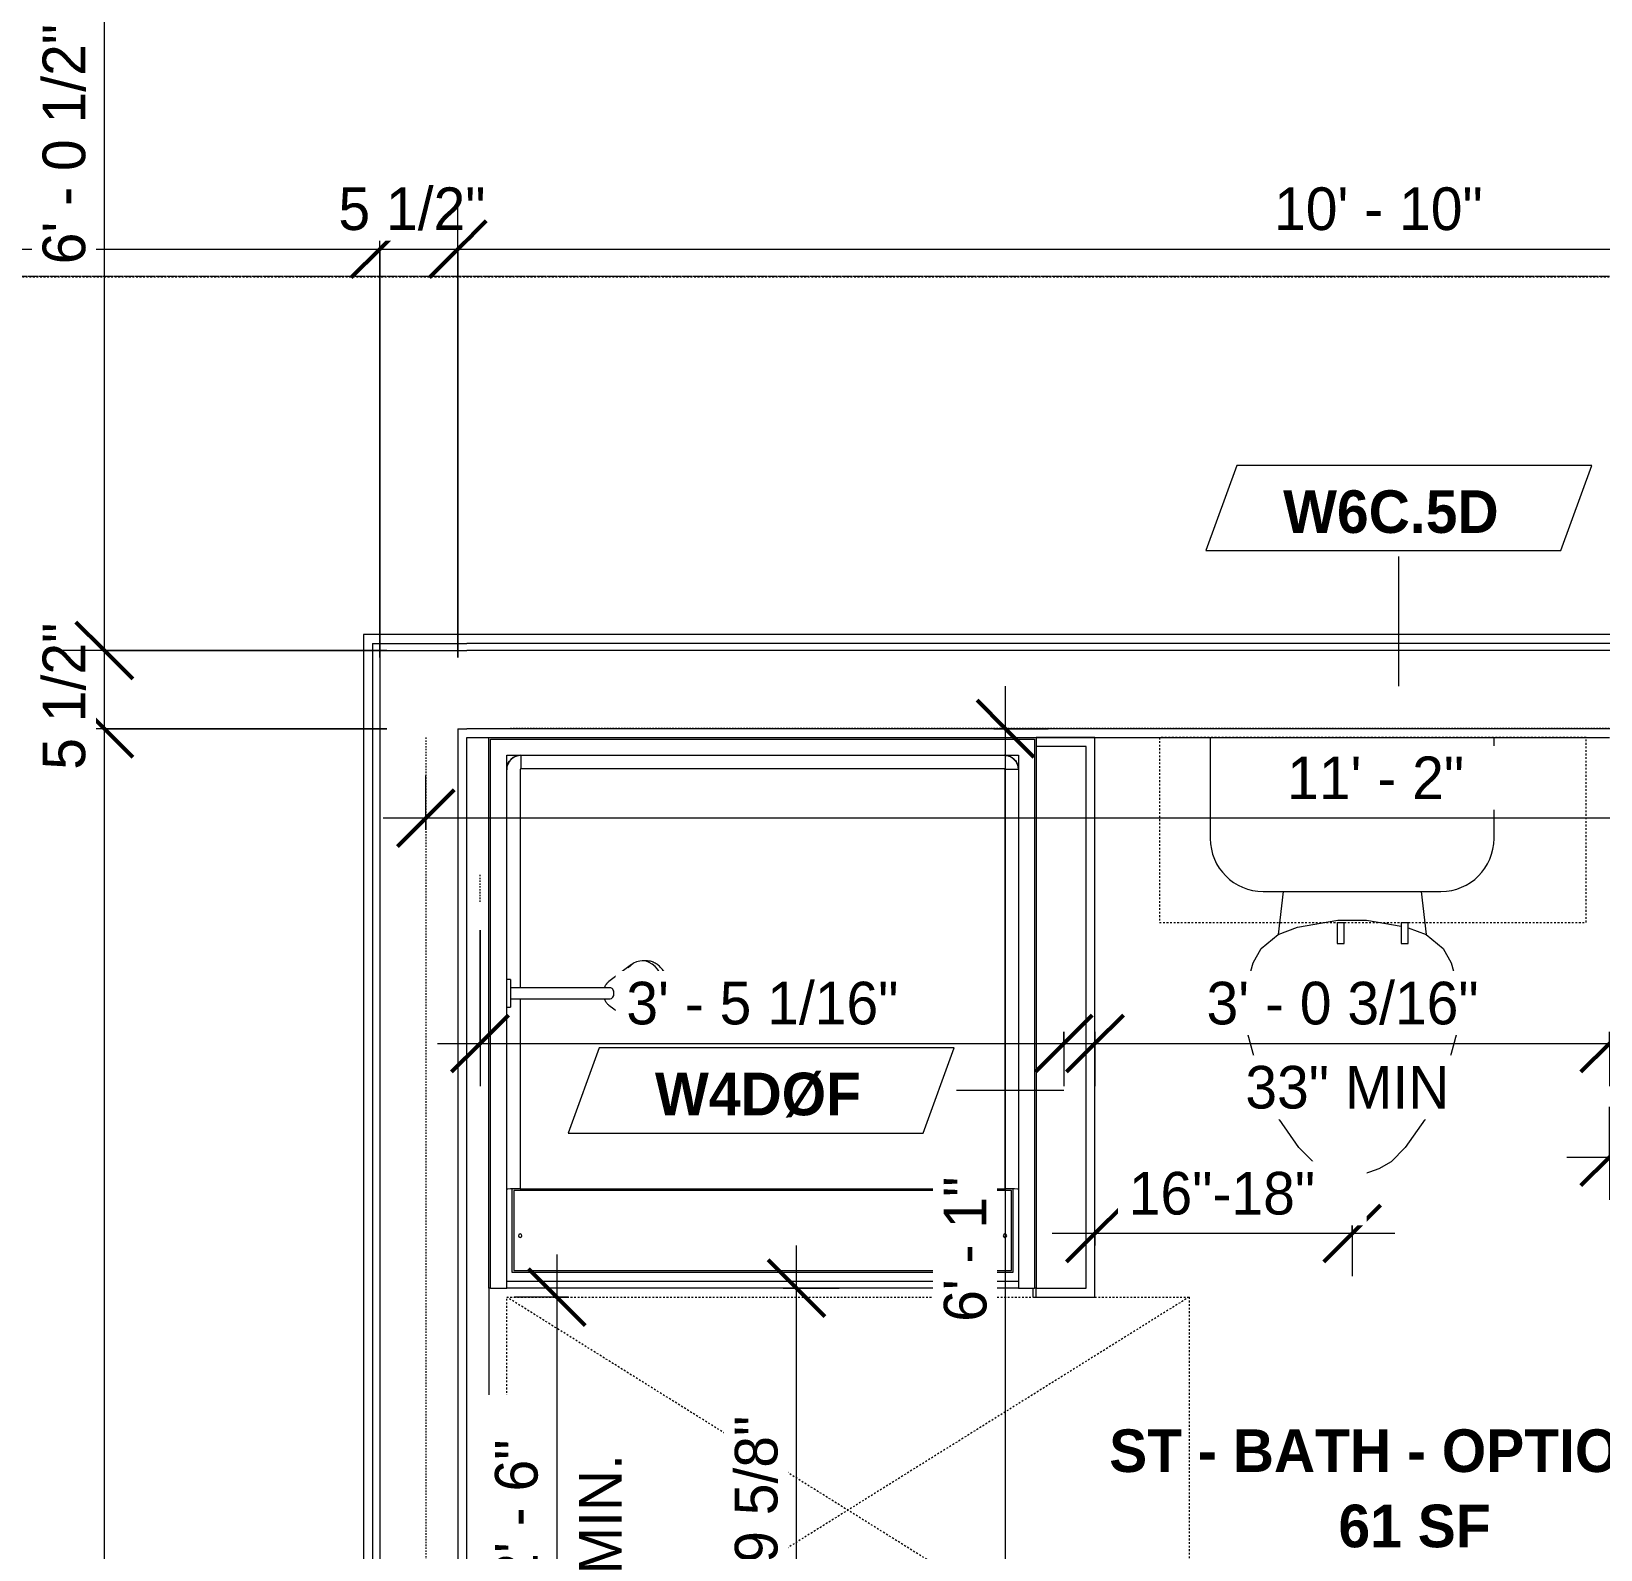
# Model space of a CAD drawing. Header units: inches. Extents: x -4058 to -1781, y 9814 to 12264.
# Drawn here: x -3433.7 to -3323.3, y 11583.5 to 11690.3 of the extents above; entities that cross this region are included whole.
import ezdxf

# ---------------------------------------------------------------- set-up
doc = ezdxf.new("R2010")
doc.units = ezdxf.units.IN
doc.header["$MEASUREMENT"] = 0
for name, pattern in [('Aligning Line 1_8_', [0.25, 0.125, -0.125]), ('Dash', [0.25, 0.125, -0.125]), ('Dash 3_32_', [0.1875, 0.09375, -0.09375]), ('Dash_2_', [0.25, 0.125, -0.125])]:
    doc.linetypes.add(name, pattern=pattern)
for name, color, linetype, lineweight in [('0-1', 7, 'Continuous', 5), ('A-ANNO-DIMS', 211, 'Continuous', 9), ('A-ANNO-DIMS-32', 211, 'Continuous', 9), ('A-AREA-IDEN', 2, 'Continuous', 9), ('A-DETL-1', 90, 'Dash 3_32_', 9), ('A-FLOR-2', 192, 'Continuous', 9), ('A-GENM', 5, 'Continuous', 9), ('A-GENM-2', 147, 'Dash', 9), ('A-WALL-1', 7, 'Continuous', 9), ('A-WALL-2', 113, 'Continuous', 9), ('A-WALL-IDEN', 211, 'Continuous', 9), ('G-ANNO-SYMB', 111, 'Aligning Line 1_8_', 9), ('I-WALL-3', 7, 'Continuous', 9), ('P-SANR-FIXT', 6, 'Continuous', 9), ('Q-CASE', 31, 'Continuous', 9), ('Q-CASE-1', 31, 'Dash', 9)]:
    doc.layers.add(name, color=color, linetype=linetype, lineweight=lineweight)
doc.layers.add('0-4', color=250, linetype='Dash_2_')
doc.styles.add('Century Gothic', font='ufonts.com_century-gothic.ttf', dxfattribs={"height": 3})
doc.styles.add('Century Gothic_B', font='GOTHICB.TTF', dxfattribs={"height": 3})
doc.dimstyles.new('MARKETING_DIMENSION', dxfattribs={"dimscale": 12, "dimtxt": 3.132505, "dimasz": 0.333333, "dimexe": 0.25, "dimexo": 0.166667, "dimgap": 0.041667, "dimtad": 1, "dimdec": 4, "dimrnd": 0.0625, "dimzin": 3, "dimdsep": 46, "dimlunit": 4, "dimtxsty": 'Century Gothic', "dimblk1": 'OBLIQUE', "dimblk2": 'OBLIQUE', "dimsah": 1, "dimcen": 0.09, "dimdle": 0.25, "dimazin": 0, "dimtfac": 1, "dimtdec": 4, "dimtix": 1, "dimtmove": 0, "dimatfit": 3, "dimfxl": 1, "dimtvp": 1, "dimtfill": 1, "dimfrac": 2, "dimtolj": 1, "dimtzin": 0, "dimarcsym": 2})
doc.dimstyles.new('THE_DIMENSION_STRING', dxfattribs={"dimscale": 12, "dimtxt": 3.132505, "dimasz": 0.333333, "dimexe": 0.25, "dimexo": 0.166667, "dimgap": 0.041667, "dimtad": 1, "dimdec": 4, "dimrnd": 0.0625, "dimzin": 3, "dimdsep": 46, "dimlunit": 4, "dimtxsty": 'Century Gothic', "dimblk1": 'OBLIQUE', "dimblk2": 'OBLIQUE', "dimsah": 1, "dimcen": 0.09, "dimdle": 0.25, "dimazin": 0, "dimtfac": 1, "dimtdec": 4, "dimtix": 1, "dimtmove": 0, "dimatfit": 3, "dimfxl": 1, "dimtvp": 1, "dimtfill": 1, "dimfrac": 2, "dimtolj": 1, "dimtzin": 0, "dimarcsym": 2})
doc.dimstyles.new('THE_DIMENSION_STRING_3', dxfattribs={"dimscale": 12, "dimtxt": 3.132505, "dimasz": 0.333333, "dimexe": 0.25, "dimexo": 0.166667, "dimgap": 0.041667, "dimtad": 1, "dimdec": 4, "dimrnd": 0.0625, "dimzin": 3, "dimdsep": 46, "dimlunit": 4, "dimtxsty": 'Century Gothic', "dimblk1": 'OBLIQUE', "dimblk2": 'OBLIQUE', "dimsah": 1, "dimcen": 0.09, "dimdle": 0.25, "dimazin": 0, "dimtfac": 1, "dimtdec": 4, "dimtix": 1, "dimtmove": 0, "dimatfit": 3, "dimfxl": 1, "dimtvp": 1, "dimtfill": 1, "dimfrac": 2, "dimtolj": 1, "dimtzin": 0, "dimarcsym": 2})
doc.dimstyles.new('THE_DIMENSION_STRING_4', dxfattribs={"dimscale": 12, "dimtxt": 3.132505, "dimasz": 0.333333, "dimexe": 0.25, "dimexo": 0.166667, "dimgap": 0.041667, "dimtad": 1, "dimdec": 4, "dimrnd": 0.0625, "dimzin": 3, "dimdsep": 46, "dimlunit": 4, "dimtxsty": 'Century Gothic', "dimblk1": 'OBLIQUE', "dimblk2": 'OBLIQUE', "dimsah": 1, "dimcen": 0.09, "dimdle": 0.25, "dimazin": 0, "dimtfac": 1, "dimtdec": 4, "dimtix": 1, "dimtmove": 0, "dimatfit": 3, "dimfxl": 1, "dimtvp": 1, "dimtfill": 1, "dimfrac": 2, "dimtolj": 1, "dimtzin": 0, "dimarcsym": 2})
doc.dimstyles.new('THE_DIMENSION_STRING_5', dxfattribs={"dimscale": 12, "dimtxt": 3.132505, "dimasz": 0.333333, "dimexe": 0.25, "dimexo": 0.166667, "dimgap": 0.041667, "dimtad": 1, "dimdec": 4, "dimrnd": 0.0625, "dimzin": 3, "dimdsep": 46, "dimlunit": 4, "dimtxsty": 'Century Gothic', "dimblk1": 'OBLIQUE', "dimblk2": 'OBLIQUE', "dimsah": 1, "dimcen": 0.09, "dimdle": 0.25, "dimazin": 0, "dimtfac": 1, "dimtdec": 4, "dimtix": 1, "dimtmove": 0, "dimatfit": 3, "dimfxl": 1, "dimtvp": 1, "dimtfill": 1, "dimfrac": 2, "dimtolj": 1, "dimtzin": 0, "dimarcsym": 2})

# ---------------------------------------------------------------- blocks, each defined once
blk = doc.blocks.new('CTR - 1st Phase - Common Walls_rvt-1-UNIT PLANS - 2ND FLOOR')
at = {"layer": 'A-WALL-1'}
for p, q in [((-3409.67, 11647.24), (-3409.67, 11255.36)), ((-3409.67, 11647.24), (-3409.17, 11647.24)), ((-3409.17, 11647.24), (-3403.05, 11647.24)), ((-3274.3, 11647.24), (-3403.05, 11647.24)), ((-3409.17, 11646.74), (-3409.17, 11255.36)), ((-3409.17, 11646.74), (-3403.67, 11646.74)), ((-3403.67, 11646.74), (-3403.05, 11646.74)), ((-3274.3, 11646.74), (-3403.05, 11646.74)), ((-3403.67, 11641.24), (-3403.67, 11255.36)), ((-3403.67, 11641.24), (-3403.05, 11641.24)), ((-3274.3, 11641.24), (-3403.05, 11641.24))]:
    blk.add_line(p, q, dxfattribs=at)
at = {"layer": 'I-WALL-3'}
for p, q in [((-3409.67, 11647.86), (-3410.3, 11647.86)), ((-3410.3, 11647.86), (-3410.3, 11255.36)), ((-3403.05, 11647.86), (-3409.67, 11647.86)), ((-3274.3, 11647.86), (-3403.05, 11647.86)), ((-3403.05, 11255.36), (-3403.05, 11640.61)), ((-3403.05, 11640.61), (-3401.49, 11640.61)), ((-3362.99, 11640.61), (-3322.67, 11640.61))]:
    blk.add_line(p, q, dxfattribs=at)
blk = doc.blocks.new('Toilet-Domestic-3D - Toilet-Domestic-3D-V84-UNIT PLANS - 2ND FLOOR')
at = {"layer": 'P-SANR-FIXT'}
for p, q in [((-2.74, 11), (-1.87, 11.5)), ((-1.87, 11.5), (-0.5, 12)), ((-0.5, 12), (0.5, 12)), ((0.5, 12), (1.87, 11.5)), ((1.87, 11.5), (2.74, 11)), ((-5.13, 8), (-3.74, 10)), ((-3.74, 10), (-2.74, 11)), ((2.74, 11), (3.74, 10)), ((3.74, 10), (5.13, 8)), ((-6.06, 6), (-5.13, 8)), ((5.13, 8), (6.06, 6)), ((-6.79, 4), (-6.06, 6)), ((6.06, 6), (6.79, 4)), ((-7.33, 1.99), (-6.79, 4)), ((6.79, 4), (7.33, 1.99)), ((-7.5, 0), (-7.33, 1.99)), ((7.33, 1.99), (7.5, 0)), ((-7.41, -1), (-7.5, 0)), ((-7.24, -2), (-7.41, -1)), ((7.41, -1), (7.24, -2)), ((7.5, 0), (7.41, -1)), ((-6.97, -3), (-7.24, -2)), ((7.24, -2), (6.97, -3)), ((-6.4, -4), (-6.97, -3)), ((6.97, -3), (6.4, -4)), ((-5.21, -5), (-6.4, -4)), ((6.4, -4), (5.21, -5)), ((-3.94, -5.46), (-5.21, -5)), ((-4.86, -8.02), (-5.21, -5)), ((3.84, -5.5), (1, -6)), ((5.21, -5), (3.84, -5.5)), ((4.86, -8.02), (5.21, -5)), ((-1, -6), (-3.45, -5.57)), ((1, -6), (-1, -6)), ((6.25, -8.02), (-6.25, -8.02)), ((-9.98, -11.75), (-9.98, -18.85)), ((9.98, -18.85), (9.98, -11.75))]:
    blk.add_line(p, q, dxfattribs=at)
for centre, start, end in [((-6.25, -11.75), 90, 180), ((6.25, -11.75), 0, 90)]:
    blk.add_arc(centre, 3.73, start, end, dxfattribs=at)
blk = doc.blocks.new('ADA Clearances - 30_x48_-V39-UNIT PLANS - 2ND FLOOR')
at = {"layer": 'A-GENM-2'}
for p, q in [((15, 24), (-15, -24)), ((-15, 24), (15, -24)), ((-15, 17.37), (-15, 24)), ((-15, 24), (15, 24)), ((15, 24), (15, -24)), ((-15, -24), (-15, 13)), ((15, -24), (-15, -24))]:
    blk.add_line(p, q, dxfattribs=at)
blk = doc.blocks.new('300 Series Wall Hung Cabinet_326 - 30_-2909952-UNIT PLANS - 2ND FLOOR')
at = {"layer": 'Q-CASE'}
for p, q in [((-2.5, -13.19), (-2.01, -13.19)), ((-2.5, -13.19), (-2.5, -14.69)), ((-2.01, -14.69), (-2.01, -13.19)), ((2, -13.19), (2.49, -13.19)), ((2, -13.19), (2, -14.69)), ((2.49, -14.69), (2.49, -13.19)), ((-2.5, -14.69), (-2.01, -14.69)), ((2, -14.69), (2.49, -14.69))]:
    blk.add_line(p, q, dxfattribs=at)
at = {"layer": 'Q-CASE-1'}
for p, q in [((15, -0.19), (-15, -0.19)), ((-15, -0.19), (-15, -13.19)), ((15, -13.19), (15, -0.19)), ((-15, -13.19), (15, -13.19))]:
    blk.add_line(p, q, dxfattribs=at)
blk = doc.blocks.new('The Shower - The Shower-V119-UNIT PLANS - 2ND FLOOR')
at = {"layer": 'P-SANR-FIXT'}
for p, q in [((0, 39.25), (0.12, 39.25)), ((0, 0.5), (0, 39.25)), ((1.25, 39.25), (0.12, 39.25)), ((0.12, 0.62), (0.12, 39.25)), ((1.25, 39.25), (37.25, 39.25)), ((1.25, 38.75), (1.25, 39.25)), ((1.25, 1.75), (1.25, 39.25)), ((37.25, 38.75), (1.25, 38.75)), ((37.25, 39.25), (37.25, 38.75)), ((38.38, 39.25), (37.25, 39.25)), ((37.25, 39.25), (37.25, 19.48)), ((38.38, 39.25), (38.5, 39.25)), ((38.38, 39.25), (38.38, 0.62)), ((38.5, 39.25), (38.5, 0.5)), ((1.62, 38.13), (1.62, 32.27)), ((36.88, 38.13), (1.62, 38.13)), ((36.75, 38), (1.75, 38)), ((1.75, 38), (1.75, 32.38)), ((36.75, 32.38), (36.75, 38)), ((36.88, 32.27), (36.88, 38.13)), ((1.75, 32.38), (36.75, 32.38)), ((2.2, 2.75), (2.2, 32.27)), ((36.3, 32.27), (2.2, 32.27)), ((36.3, 18.89), (36.3, 32.27)), ((36.3, 2.75), (36.3, 18.11)), ((37.25, 17.52), (37.25, 1.75)), ((1.28, 2.51), (1.3, 2.43)), ((1.4, 2.23), (1.42, 2.2)), ((2.25, 2.7), (36.25, 2.7)), ((37.08, 2.2), (37.1, 2.23)), ((37.2, 2.43), (37.22, 2.51)), ((37.25, 1.75), (1.25, 1.75)), ((1.51, 2.08), (1.58, 2.01)), ((1.7, 1.92), (1.73, 1.9)), ((1.93, 1.8), (2.01, 1.78)), ((2.25, 1.77), (36.25, 1.77)), ((36.25, 1.75), (36.25, 1.77)), ((36.49, 1.78), (36.57, 1.8)), ((36.77, 1.9), (36.8, 1.92)), ((36.92, 2.01), (36.99, 2.08)), ((38.5, 0.5), (0, 0.5)), ((38.38, 0.62), (0.12, 0.62))]:
    blk.add_line(p, q, dxfattribs=at)
for centre, radius, start, end in [((2.2, 35.56), 0.125, 0, 180), ((2.2, 35.56), 0.125, 180, 0), ((36.3, 35.56), 0.125, 0, 180), ((36.3, 35.56), 0.125, 180, 0), ((2.25, 2.75), 1, 180, 270), ((36.25, 2.75), 1, 270, 0)]:
    blk.add_arc(centre, radius, start, end, dxfattribs=at)
for centre, major_axis, start_param, end_param in [((2.2, 32.28), (-0.95, 0), 0, 1.570796), ((36.3, 32.28), (0.95, 0), 4.712389, 6.283185)]:
    blk.add_ellipse(centre, major_axis=major_axis, ratio=0.019505, start_param=start_param, end_param=end_param, dxfattribs=at)
for points, knots in [([(1.25, 2.77), (1.25, 2.77), (1.27, 2.76), (1.4, 2.76), (1.64, 2.75), (1.95, 2.75), (2.12, 2.75), (2.2, 2.75)], [-1, -1, -1, -1, -0.833333, -0.666667, -0.333333, -0.166667, 0, 0, 0, 0]), ([(1.25, 2.77), (1.25, 2.7), (1.26, 2.57), (1.34, 2.32), (1.53, 2.04), (1.8, 1.86), (2.06, 1.78), (2.19, 1.77), (2.25, 1.77)], [-1, -1, -1, -1, -0.874768, -0.749536, -0.499072, -0.248608, -0.123376, 0.001856, 0.001856, 0.001856, 0.001856]), ([(1.59, 2), (1.55, 2.04), (1.47, 2.12), (1.41, 2.21), (1.38, 2.25)], [0.4597287, 0.4597287, 0.4597287, 0.4597287, 0.5714286, 0.666048, 0.666048, 0.666048, 0.666048]), ([(2.2, 2.75), (2.2, 2.74), (2.2, 2.74), (2.2, 2.73), (2.21, 2.72), (2.21, 2.72), (2.22, 2.71), (2.23, 2.71), (2.24, 2.7), (2.24, 2.7), (2.25, 2.7), (2.25, 2.7)], [-1, -1, -1, -1, -0.833333, -0.75, -0.666667, -0.583333, -0.416667, -0.291667, -0.208333, -0.083333, 0, 0, 0, 0]), ([(36.25, 1.77), (36.32, 1.77), (36.45, 1.78), (36.7, 1.86), (36.98, 2.04), (37.16, 2.32), (37.24, 2.57), (37.25, 2.7), (37.25, 2.77)], [-1, -1, -1, -1, -0.874768, -0.749536, -0.499072, -0.248608, -0.123376, 0.001856, 0.001856, 0.001856, 0.001856]), ([(36.25, 2.7), (36.26, 2.7), (36.26, 2.7), (36.27, 2.7), (36.28, 2.71), (36.28, 2.71), (36.29, 2.72), (36.29, 2.73), (36.3, 2.74), (36.3, 2.74), (36.3, 2.75), (36.3, 2.75)], [-1, -1, -1, -1, -0.833333, -0.75, -0.666667, -0.583333, -0.416667, -0.291667, -0.208333, -0.083333, 0, 0, 0, 0]), ([(36.25, 1.8), (36.25, 1.82), (36.25, 1.91), (36.25, 2.14), (36.25, 2.45), (36.25, 2.62), (36.25, 2.7)], [-0.8333333, -0.8333333, -0.8333333, -0.8333333, -0.6666667, -0.3333333, -0.1666667, 0, 0, 0, 0]), ([(37.19, 2.42), (37.18, 2.38), (37.16, 2.33), (37.13, 2.27), (37.12, 2.25)], [0.2167295, 0.2167295, 0.2167295, 0.2167295, 0.2857143, 0.332096, 0.332096, 0.332096, 0.332096]), ([(2.25, 1.75), (2.17, 1.75), (2.03, 1.77), (1.86, 1.82), (1.77, 1.87), (1.75, 1.88)], [0, 0, 0, 0, 0.1428571, 0.2857143, 0.332096, 0.332096, 0.332096, 0.332096]), ([(36.75, 1.88), (36.7, 1.85), (36.59, 1.8), (36.42, 1.76), (36.31, 1.75), (36.25, 1.75)], [0.6665409, 0.6665409, 0.6665409, 0.6665409, 0.7857143, 0.8928571, 1, 1, 1, 1]), ([(37.01, 2.11), (36.97, 2.05), (36.89, 1.97), (36.79, 1.91), (36.75, 1.88)], [0.4462442, 0.4462442, 0.4462442, 0.4462442, 0.5714286, 0.666048, 0.666048, 0.666048, 0.666048])]:
    blk.add_open_spline(points, degree=3, knots=knots, dxfattribs=at)
for points in [[(1.25, 2.71), (1.25, 2.72), (1.25, 2.74), (1.25, 2.75)], [(1.38, 2.25), (1.37, 2.27), (1.36, 2.3), (1.35, 2.32)], [(37.12, 2.25), (37.09, 2.21), (37.07, 2.18), (37.05, 2.15)], [(37.25, 2.75), (37.25, 2.72), (37.25, 2.7), (37.25, 2.67)], [(1.75, 1.88), (1.71, 1.91), (1.67, 1.94), (1.63, 1.97)]]:
    blk.add_open_spline(points, degree=3, dxfattribs=at)
blk = doc.blocks.new('Shower Head - Shower Head-3265626-UNIT PLANS - 2ND FLOOR')
at = {"layer": 'P-SANR-FIXT'}
for p, q in [((-0.98, 0), (-0.98, -0.26)), ((-0.98, 0), (0.98, 0)), ((0.98, -0.26), (-0.98, -0.26)), ((-0.39, -0.26), (-0.39, -1)), ((0.39, -1), (0.39, -0.26)), ((0.98, -0.26), (0.98, 0)), ((-0.39, -6.01), (-0.39, -7.27)), ((0.39, -7.27), (0.39, -6.01)), ((-0.84, -7.19), (-2.02, -8.78)), ((2.02, -8.78), (0.84, -7.19)), ((-2.28, -9.54), (-2.28, -9.81)), ((2.28, -9.81), (2.28, -9.54))]:
    blk.add_line(p, q, dxfattribs=at)
at = {"layer": 'P-SANR-FIXT', "flags": 128}
for points in [[(-0.39, -1), (-0.39, -1.29), (-0.39, -1.57), (-0.39, -1.85), (-0.39, -2.13), (-0.39, -2.41), (-0.39, -2.69), (-0.39, -2.96), (-0.39, -3.23), (-0.39, -3.5), (-0.39, -3.76), (-0.39, -4.02), (-0.39, -4.27), (-0.39, -4.52), (-0.39, -4.77), (-0.39, -5), (-0.39, -5.23), (-0.39, -5.46), (-0.39, -5.67), (-0.39, -5.88), (-0.39, -6.01)], [(0.39, -6.01), (0.39, -5.81), (0.39, -5.6), (0.39, -5.38), (0.39, -5.15), (0.39, -4.92), (0.39, -4.68), (0.39, -4.43), (0.39, -4.18), (0.39, -3.93), (0.39, -3.67), (0.39, -3.4), (0.39, -3.13), (0.39, -2.86), (0.39, -2.59), (0.39, -2.31), (0.39, -2.03), (0.39, -1.75), (0.39, -1.46), (0.39, -1.18), (0.39, -1)], [(-0.39, -6.87), (-0.43, -6.88), (-0.46, -6.9), (-0.49, -6.91), (-0.52, -6.93), (-0.55, -6.94), (-0.58, -6.96), (-0.61, -6.98), (-0.64, -7), (-0.67, -7.03), (-0.7, -7.05), (-0.73, -7.07), (-0.76, -7.1), (-0.78, -7.13), (-0.81, -7.16), (-0.83, -7.19), (-0.84, -7.19)], [(0.84, -7.19), (0.81, -7.16), (0.79, -7.13), (0.76, -7.1), (0.73, -7.08), (0.7, -7.05), (0.68, -7.03), (0.65, -7.01), (0.62, -6.98), (0.59, -6.97), (0.56, -6.95), (0.53, -6.93), (0.49, -6.91), (0.46, -6.9), (0.43, -6.89), (0.4, -6.87)], [(-2.28, -9.81), (-2.28, -9.88), (-2.28, -9.95), (-2.27, -10.02), (-2.25, -10.09), (-2.24, -10.16), (-2.21, -10.23), (-2.19, -10.3), (-2.16, -10.36), (-2.13, -10.43), (-2.09, -10.49), (-2.05, -10.55), (-2.01, -10.61), (-1.97, -10.67), (-1.92, -10.73), (-1.86, -10.79), (-1.81, -10.84), (-1.75, -10.89), (-1.69, -10.94), (-1.63, -10.99), (-1.57, -11.04), (-1.5, -11.08), (-1.43, -11.12), (-1.36, -11.16), (-1.28, -11.2), (-1.21, -11.24), (-1.13, -11.27), (-1.05, -11.3), (-0.97, -11.33), (-0.89, -11.36), (-0.81, -11.38), (-0.72, -11.4), (-0.64, -11.42), (-0.55, -11.44), (-0.47, -11.45), (-0.38, -11.46), (-0.29, -11.47), (-0.2, -11.48), (-0.11, -11.49), (-0.02, -11.49), (0, -11.49)], [(0, -11.49), (0.09, -11.49), (0.18, -11.48), (0.27, -11.48), (0.35, -11.47), (0.44, -11.46), (0.53, -11.44), (0.62, -11.43), (0.7, -11.41), (0.79, -11.39), (0.87, -11.36), (0.95, -11.34), (1.03, -11.31), (1.11, -11.28), (1.19, -11.25), (1.26, -11.21), (1.34, -11.17), (1.41, -11.13), (1.48, -11.09), (1.55, -11.05), (1.61, -11), (1.68, -10.95), (1.74, -10.9), (1.8, -10.85), (1.85, -10.8), (1.9, -10.74), (1.95, -10.69), (2, -10.63), (2.04, -10.57), (2.08, -10.51), (2.12, -10.44), (2.15, -10.38), (2.18, -10.31), (2.21, -10.25), (2.23, -10.18), (2.25, -10.11), (2.26, -10.04), (2.27, -9.97), (2.28, -9.9), (2.28, -9.83), (2.28, -9.81)]]:
    blk.add_lwpolyline(points, dxfattribs=at)
at = {"layer": 'P-SANR-FIXT'}
for centre, major_axis, start_param, end_param in [((0, -7.27), (0.394, 0), 3.141593, 4.712389), ((0, -7.27), (-0.394, 0), 1.570796, 3.141593), ((0, -9.54), (2.28, 0), 2.468394, 4.712389), ((0, -9.54), (-2.28, 0), 1.570796, 3.814791)]:
    blk.add_ellipse(centre, major_axis=major_axis, ratio=0.707107, start_param=start_param, end_param=end_param, dxfattribs=at)
blk = doc.blocks.new('DIMBLOCK153-UNIT PLANS - 2ND FLOOR')
at = {"layer": 'A-ANNO-DIMS-32'}
for p, q in [((-3322.67, 11614.62), (-3322.67, 11608.09)), ((-3322.67, 11611.09), (-3322.67, 11614.62)), ((-3274.67, 11614.62), (-3274.67, 11608.09)), ((-3274.67, 11611.09), (-3274.67, 11614.62)), ((-3325.67, 11611.09), (-3271.67, 11611.09))]:
    blk.add_line(p, q, dxfattribs=at)
at = {"layer": 'A-ANNO-DIMS-32', "lineweight": 50}
for p, q in [((-3322.67, 11611.09), (-3320.67, 11613.09)), ((-3274.67, 11611.09), (-3272.67, 11613.09)), ((-3322.67, 11611.09), (-3324.67, 11609.09)), ((-3274.67, 11611.09), (-3276.67, 11609.09))]:
    blk.add_line(p, q, dxfattribs=at)
at = {"layer": 'A-ANNO-DIMS-32', "color": 0, "insert": (-3303.92, 11615.43), "char_height": 3, "width": 12.5897, "attachment_point": 1, "line_spacing_factor": 0.984502, "style": 'Century Gothic', "bg_fill": 3, "box_fill_scale": 1.25, "bg_fill_color": 256, "bg_fill_true_color": 13158600, "bg_fill_transparency": 0}
blk.add_mtext('4\' - 0"', dxfattribs=at)
blk = doc.blocks.new('_Oblique')
at = {"color": 0, "linetype": 'ByBlock', "lineweight": -2}
blk.add_line((-0.5, -0.5), (0.5, 0.5), dxfattribs=at)
blk = doc.blocks.new('DIMBLOCK256-UNIT PLANS - 2ND FLOOR')
at = {"layer": 'A-ANNO-DIMS-32', "lineweight": 50}
for p, q in [((-3358.86, 11619.09), (-3356.86, 11621.09)), ((-3322.67, 11619.09), (-3320.67, 11621.09)), ((-3358.86, 11619.09), (-3360.86, 11617.09)), ((-3322.67, 11619.09), (-3324.67, 11617.09))]:
    blk.add_line(p, q, dxfattribs=at)
at = {"layer": 'A-ANNO-DIMS-32'}
for p, q in [((-3358.86, 11619.91), (-3358.86, 11616.09)), ((-3358.86, 11619.09), (-3358.86, 11619.91)), ((-3322.67, 11619.91), (-3322.67, 11616.09)), ((-3322.67, 11619.09), (-3322.67, 11619.91)), ((-3361.86, 11619.09), (-3319.67, 11619.09))]:
    blk.add_line(p, q, dxfattribs=at)
at = {"layer": 'A-ANNO-DIMS-32', "color": 0, "char_height": 3, "attachment_point": 1, "line_spacing_factor": 0.984502, "style": 'Century Gothic', "bg_fill": 3, "box_fill_scale": 1.25, "bg_fill_color": 256, "bg_fill_true_color": 13158600, "bg_fill_transparency": 0}
for s, insert, width in [('3\' - 0 3/16"', (-3351.01, 11623.43), 24.5827), ('33" MIN', (-3348.28, 11617.51), 18.0194)]:
    blk.add_mtext(s, dxfattribs=dict(at, insert=insert, width=width))
blk = doc.blocks.new('Wall Tag - Arch Wall-3956453-UNIT PLANS - 2ND FLOOR')
at = {"layer": 'A-WALL-IDEN'}
for p, q in [((-0.3561, 0.0937), (-0.4244, -0.0937)), ((0.4244, 0.0937), (-0.3561, 0.0937)), ((0.3561, -0.0937), (0.4244, 0.0937)), ((-0.4244, -0.0937), (0.3561, -0.0937))]:
    blk.add_line(p, q, dxfattribs=at)
blk = doc.blocks.new('DIMBLOCK666-UNIT PLANS - 2ND FLOOR')
at = {"layer": 'A-ANNO-DIMS-32'}
for p, q in [((-3379.85, 11565.24), (-3379.85, 11604.87)), ((-3380.8, 11601.87), (-3376.85, 11601.87)), ((-3379.85, 11601.87), (-3380.8, 11601.87)), ((-3380.68, 11568.24), (-3376.85, 11568.24)), ((-3379.85, 11568.24), (-3380.68, 11568.24))]:
    blk.add_line(p, q, dxfattribs=at)
at = {"layer": 'A-ANNO-DIMS-32', "lineweight": 50}
for p, q in [((-3379.85, 11601.87), (-3381.85, 11603.87)), ((-3379.85, 11601.87), (-3377.85, 11599.87)), ((-3379.85, 11568.24), (-3381.85, 11570.24)), ((-3379.85, 11568.24), (-3377.85, 11566.24))]:
    blk.add_line(p, q, dxfattribs=at)
at = {"layer": 'A-ANNO-DIMS-32', "color": 0, "insert": (-3384.19, 11575.98), "char_height": 3, "width": 21.7784, "attachment_point": 1, "rotation": 90, "line_spacing_factor": 0.984502, "style": 'Century Gothic', "bg_fill": 3, "box_fill_scale": 1.25, "bg_fill_color": 256, "bg_fill_true_color": 13158600, "bg_fill_transparency": 0}
blk.add_mtext('2\' - 9 5/8"', dxfattribs=at)
blk = doc.blocks.new('DIMBLOCK844-UNIT PLANS - 2ND FLOOR')
at = {"layer": 'A-ANNO-DIMS-32'}
for p, q in [((-3409.17, 11646.24), (-3409.17, 11677.98)), ((-3481.17, 11675.81), (-3481.17, 11671.98)), ((-3481.17, 11674.98), (-3481.17, 11675.81)), ((-3481.17, 11674.98), (-3409.17, 11674.98)), ((-3409.17, 11674.98), (-3409.17, 11646.24))]:
    blk.add_line(p, q, dxfattribs=at)
at = {"layer": 'A-ANNO-DIMS-32', "lineweight": 50}
for p, q in [((-3481.17, 11674.98), (-3479.17, 11676.98)), ((-3409.17, 11674.98), (-3407.17, 11676.98)), ((-3481.17, 11674.98), (-3483.17, 11672.98)), ((-3409.17, 11674.98), (-3411.17, 11672.98))]:
    blk.add_line(p, q, dxfattribs=at)
at = {"layer": 'A-ANNO-DIMS-32', "color": 0, "insert": (-3450.42, 11679.33), "char_height": 3, "width": 12.5897, "attachment_point": 1, "line_spacing_factor": 0.984502, "style": 'Century Gothic', "bg_fill": 3, "box_fill_scale": 1.25, "bg_fill_color": 256, "bg_fill_true_color": 13158600, "bg_fill_transparency": 0}
blk.add_mtext('6\' - 0"', dxfattribs=at)
blk = doc.blocks.new('DIMBLOCK845-UNIT PLANS - 2ND FLOOR')
at = {"layer": 'A-ANNO-DIMS-32'}
for p, q in [((-3409.17, 11646.24), (-3409.17, 11677.98)), ((-3403.67, 11646.24), (-3403.67, 11677.98)), ((-3409.17, 11674.98), (-3403.67, 11674.98)), ((-3409.17, 11674.98), (-3409.17, 11646.24)), ((-3403.67, 11674.98), (-3403.67, 11646.24))]:
    blk.add_line(p, q, dxfattribs=at)
at = {"layer": 'A-ANNO-DIMS-32', "lineweight": 50}
for p, q in [((-3409.17, 11674.98), (-3407.17, 11676.98)), ((-3403.67, 11674.98), (-3401.67, 11676.98)), ((-3409.17, 11674.98), (-3411.17, 11672.98)), ((-3403.67, 11674.98), (-3405.67, 11672.98))]:
    blk.add_line(p, q, dxfattribs=at)
at = {"layer": 'A-ANNO-DIMS-32', "color": 0, "insert": (-3412.07, 11679.33), "char_height": 3, "width": 13.5444, "attachment_point": 1, "line_spacing_factor": 0.984502, "style": 'Century Gothic', "bg_fill": 3, "box_fill_scale": 1.25, "bg_fill_color": 256, "bg_fill_true_color": 13158600, "bg_fill_transparency": 0}
blk.add_mtext('5 1/2"', dxfattribs=at)
blk = doc.blocks.new('DIMBLOCK846-UNIT PLANS - 2ND FLOOR')
at = {"layer": 'A-ANNO-DIMS-32'}
for p, q in [((-3403.67, 11646.24), (-3403.67, 11677.98)), ((-3273.67, 11646.24), (-3273.67, 11677.98)), ((-3403.67, 11674.98), (-3273.67, 11674.98)), ((-3403.67, 11674.98), (-3403.67, 11646.24)), ((-3273.67, 11674.98), (-3273.67, 11646.24))]:
    blk.add_line(p, q, dxfattribs=at)
at = {"layer": 'A-ANNO-DIMS-32', "lineweight": 50}
for p, q in [((-3403.67, 11674.98), (-3401.67, 11676.98)), ((-3273.67, 11674.98), (-3271.67, 11676.98)), ((-3403.67, 11674.98), (-3405.67, 11672.98)), ((-3273.67, 11674.98), (-3275.67, 11672.98))]:
    blk.add_line(p, q, dxfattribs=at)
at = {"layer": 'A-ANNO-DIMS-32', "color": 0, "insert": (-3346.26, 11679.33), "char_height": 3, "width": 18.1984, "attachment_point": 1, "line_spacing_factor": 0.984502, "style": 'Century Gothic', "bg_fill": 3, "box_fill_scale": 1.25, "bg_fill_color": 256, "bg_fill_true_color": 13158600, "bg_fill_transparency": 0}
blk.add_mtext('10\' - 10"', dxfattribs=at)
blk = doc.blocks.new('DIMBLOCK958-UNIT PLANS - 2ND FLOOR')
at = {"layer": 'A-ANNO-DIMS-32', "lineweight": 50}
for p, q in [((-3428.53, 11641.24), (-3430.53, 11643.24)), ((-3428.53, 11641.24), (-3426.53, 11639.24)), ((-3428.53, 11255.64), (-3430.53, 11257.64)), ((-3428.53, 11255.64), (-3426.53, 11253.64))]:
    blk.add_line(p, q, dxfattribs=at)
at = {"layer": 'A-ANNO-DIMS-32'}
for p, q in [((-3408.67, 11641.24), (-3431.53, 11641.24)), ((-3428.53, 11255.64), (-3428.53, 11641.24)), ((-3428.53, 11641.24), (-3408.67, 11641.24)), ((-3408.99, 11255.64), (-3431.53, 11255.64)), ((-3428.53, 11255.64), (-3408.99, 11255.64))]:
    blk.add_line(p, q, dxfattribs=at)
at = {"layer": 'A-ANNO-DIMS-32', "color": 0, "insert": (-3432.88, 11438.2), "char_height": 3, "width": 24.5827, "attachment_point": 1, "rotation": 90, "line_spacing_factor": 0.984502, "style": 'Century Gothic', "bg_fill": 3, "box_fill_scale": 1.25, "bg_fill_color": 256, "bg_fill_true_color": 13158600, "bg_fill_transparency": 0}
blk.add_mtext('32\' - 1 5/8"', dxfattribs=at)
blk = doc.blocks.new('DIMBLOCK959-UNIT PLANS - 2ND FLOOR')
at = {"layer": 'A-ANNO-DIMS-32', "lineweight": 50}
for p, q in [((-3428.53, 11646.74), (-3430.53, 11648.74)), ((-3428.53, 11646.74), (-3426.53, 11644.74)), ((-3428.53, 11641.24), (-3430.53, 11643.24)), ((-3428.53, 11641.24), (-3426.53, 11639.24))]:
    blk.add_line(p, q, dxfattribs=at)
at = {"layer": 'A-ANNO-DIMS-32'}
for p, q in [((-3408.67, 11646.74), (-3431.53, 11646.74)), ((-3428.53, 11641.24), (-3428.53, 11646.74)), ((-3428.53, 11646.74), (-3408.67, 11646.74)), ((-3408.67, 11641.24), (-3431.53, 11641.24)), ((-3428.53, 11641.24), (-3408.67, 11641.24))]:
    blk.add_line(p, q, dxfattribs=at)
at = {"layer": 'A-ANNO-DIMS-32', "color": 0, "insert": (-3432.88, 11638.35), "char_height": 3, "width": 13.5444, "attachment_point": 1, "rotation": 90, "line_spacing_factor": 0.984502, "style": 'Century Gothic', "bg_fill": 3, "box_fill_scale": 1.25, "bg_fill_color": 256, "bg_fill_true_color": 13158600, "bg_fill_transparency": 0}
blk.add_mtext('5 1/2"', dxfattribs=at)
blk = doc.blocks.new('DIMBLOCK960-UNIT PLANS - 2ND FLOOR')
at = {"layer": 'A-ANNO-DIMS-32', "lineweight": 50}
for p, q in [((-3428.53, 11719.24), (-3430.53, 11721.24)), ((-3428.53, 11719.24), (-3426.53, 11717.24)), ((-3428.53, 11646.74), (-3430.53, 11648.74)), ((-3428.53, 11646.74), (-3426.53, 11644.74))]:
    blk.add_line(p, q, dxfattribs=at)
at = {"layer": 'A-ANNO-DIMS-32'}
for p, q in [((-3418.78, 11719.24), (-3431.53, 11719.24)), ((-3428.53, 11646.74), (-3428.53, 11719.24)), ((-3428.53, 11719.24), (-3418.78, 11719.24)), ((-3408.67, 11646.74), (-3431.53, 11646.74)), ((-3428.53, 11646.74), (-3408.67, 11646.74))]:
    blk.add_line(p, q, dxfattribs=at)
at = {"layer": 'A-ANNO-DIMS-32', "color": 0, "insert": (-3432.88, 11673.92), "char_height": 3, "width": 21.7784, "attachment_point": 1, "rotation": 90, "line_spacing_factor": 0.984502, "style": 'Century Gothic', "bg_fill": 3, "box_fill_scale": 1.25, "bg_fill_color": 256, "bg_fill_true_color": 13158600, "bg_fill_transparency": 0}
blk.add_mtext('6\' - 0 1/2"', dxfattribs=at)
blk = doc.blocks.new('DIMBLOCK1237-UNIT PLANS - 2ND FLOOR')
at = {"layer": 'A-ANNO-DIMS-32'}
for p, q in [((-3358.86, 11604.88), (-3358.86, 11608.71)), ((-3340.77, 11607.76), (-3340.77, 11602.71)), ((-3340.77, 11605.71), (-3340.77, 11607.76)), ((-3337.77, 11605.71), (-3361.86, 11605.71)), ((-3358.86, 11605.71), (-3358.86, 11604.88))]:
    blk.add_line(p, q, dxfattribs=at)
at = {"layer": 'A-ANNO-DIMS-32', "lineweight": 50}
for p, q in [((-3358.86, 11605.71), (-3356.86, 11607.71)), ((-3340.77, 11605.71), (-3338.77, 11607.71)), ((-3358.86, 11605.71), (-3360.86, 11603.71)), ((-3340.77, 11605.71), (-3342.77, 11603.71))]:
    blk.add_line(p, q, dxfattribs=at)
at = {"layer": 'A-ANNO-DIMS-32', "color": 0, "insert": (-3356.48, 11610.05), "char_height": 3, "width": 15.9907, "attachment_point": 1, "line_spacing_factor": 0.984502, "style": 'Century Gothic', "bg_fill": 3, "box_fill_scale": 1.25, "bg_fill_color": 256, "bg_fill_true_color": 13158600, "bg_fill_transparency": 0}
blk.add_mtext('16"-18"', dxfattribs=at)
blk = doc.blocks.new('DIMBLOCK1238-UNIT PLANS - 2ND FLOOR')
at = {"layer": 'A-ANNO-DIMS-32'}
for p, q in [((-3402.11, 11627.05), (-3402.11, 11616.09)), ((-3402.11, 11619.09), (-3402.11, 11627.05)), ((-3361.05, 11619.91), (-3361.05, 11616.09)), ((-3361.05, 11619.09), (-3361.05, 11619.91)), ((-3405.11, 11619.09), (-3358.05, 11619.09))]:
    blk.add_line(p, q, dxfattribs=at)
at = {"layer": 'A-ANNO-DIMS-32', "lineweight": 50}
for p, q in [((-3402.11, 11619.09), (-3400.11, 11621.09)), ((-3361.05, 11619.09), (-3359.05, 11621.09)), ((-3402.11, 11619.09), (-3404.11, 11617.09)), ((-3361.05, 11619.09), (-3363.05, 11617.09))]:
    blk.add_line(p, q, dxfattribs=at)
at = {"layer": 'A-ANNO-DIMS-32', "color": 0, "insert": (-3391.82, 11623.43), "char_height": 3, "width": 24.5827, "attachment_point": 1, "line_spacing_factor": 0.984502, "style": 'Century Gothic', "bg_fill": 3, "box_fill_scale": 1.25, "bg_fill_color": 256, "bg_fill_true_color": 13158600, "bg_fill_transparency": 0}
blk.add_mtext('3\' - 5 1/16"', dxfattribs=at)
blk = doc.blocks.new('DIMBLOCK1253-UNIT PLANS - 2ND FLOOR')
at = {"layer": 'A-ANNO-DIMS-32'}
for p, q in [((-3396.71, 11604.24), (-3396.71, 11568.24)), ((-3395.88, 11601.24), (-3399.71, 11601.24)), ((-3396.71, 11601.24), (-3395.88, 11601.24)), ((-3395.88, 11571.24), (-3399.71, 11571.24)), ((-3396.71, 11571.24), (-3395.88, 11571.24))]:
    blk.add_line(p, q, dxfattribs=at)
at = {"layer": 'A-ANNO-DIMS-32', "lineweight": 50}
for p, q in [((-3396.71, 11601.24), (-3398.71, 11603.24)), ((-3396.71, 11601.24), (-3394.71, 11599.24)), ((-3396.71, 11571.24), (-3398.71, 11573.24)), ((-3396.71, 11571.24), (-3394.71, 11569.24))]:
    blk.add_line(p, q, dxfattribs=at)
at = {"layer": 'A-ANNO-DIMS-32', "color": 0, "char_height": 3, "attachment_point": 1, "rotation": 90, "line_spacing_factor": 0.984502, "style": 'Century Gothic', "bg_fill": 3, "box_fill_scale": 1.25, "bg_fill_color": 256, "bg_fill_true_color": 13158600, "bg_fill_transparency": 0}
for s, insert, width in [('2\' - 6"', (-3401.06, 11581), 12.5897), ('MIN.', (-3395.14, 11581.72), 10.8594)]:
    blk.add_mtext(s, dxfattribs=dict(at, insert=insert, width=width))
blk = doc.blocks.new('DIMBLOCK1428-UNIT PLANS - 2ND FLOOR')
at = {"layer": 'A-ANNO-DIMS-32'}
for p, q in [((-3365.15, 11568.24), (-3365.15, 11644.24)), ((-3365.98, 11641.24), (-3362.15, 11641.24)), ((-3365.15, 11641.24), (-3365.98, 11641.24)), ((-3365.98, 11568.24), (-3362.15, 11568.24)), ((-3365.15, 11568.24), (-3365.98, 11568.24))]:
    blk.add_line(p, q, dxfattribs=at)
at = {"layer": 'A-ANNO-DIMS-32', "lineweight": 50}
for p, q in [((-3365.15, 11641.24), (-3367.15, 11643.24)), ((-3365.15, 11641.24), (-3363.15, 11639.24)), ((-3365.15, 11568.24), (-3367.15, 11570.24)), ((-3365.15, 11568.24), (-3363.15, 11566.24))]:
    blk.add_line(p, q, dxfattribs=at)
at = {"layer": 'A-ANNO-DIMS-32', "color": 0, "insert": (-3369.49, 11599.5), "char_height": 3, "width": 12.5897, "attachment_point": 1, "rotation": 90, "line_spacing_factor": 0.984502, "style": 'Century Gothic', "bg_fill": 3, "box_fill_scale": 1.25, "bg_fill_color": 256, "bg_fill_true_color": 13158600, "bg_fill_transparency": 0}
blk.add_mtext('6\' - 1"', dxfattribs=at)
blk = doc.blocks.new('DIMBLOCK1473-UNIT PLANS - 2ND FLOOR')
at = {"layer": 'A-ANNO-DIMS-32'}
for p, q in [((-3405.92, 11634.11), (-3405.92, 11637.94)), ((-3271.92, 11625.24), (-3271.92, 11637.94)), ((-3268.92, 11634.94), (-3408.92, 11634.94)), ((-3405.92, 11634.94), (-3405.92, 11634.11)), ((-3271.92, 11634.94), (-3271.92, 11625.24))]:
    blk.add_line(p, q, dxfattribs=at)
at = {"layer": 'A-ANNO-DIMS-32', "lineweight": 50}
for p, q in [((-3405.92, 11634.94), (-3403.92, 11636.94)), ((-3271.92, 11634.94), (-3269.92, 11636.94)), ((-3405.92, 11634.94), (-3407.92, 11632.94)), ((-3271.92, 11634.94), (-3273.92, 11632.94))]:
    blk.add_line(p, q, dxfattribs=at)
at = {"layer": 'A-ANNO-DIMS-32', "color": 0, "insert": (-3345.34, 11639.28), "char_height": 3, "width": 15.394, "attachment_point": 1, "line_spacing_factor": 0.984502, "style": 'Century Gothic', "bg_fill": 3, "box_fill_scale": 1.25, "bg_fill_color": 256, "bg_fill_true_color": 13158600, "bg_fill_transparency": 0}
blk.add_mtext('11\' - 2"', dxfattribs=at)

msp = doc.modelspace()

# ---------------------------------------------------------------- linework, layer by layer
at = {"layer": 'A-DETL-1'}
for p, q in [((-3405.92374, 11640.61899), (-3405.92374, 11286.61899)), ((-3272.28554, 11641.24399), (-3399.95818, 11641.24399)), ((-3402.11124, 11629.0519), (-3402.11124, 11631.0519)), ((-3375.29874, 11601.86899), (-3378.79874, 11601.86899))]:
    msp.add_line(p, q, dxfattribs=at)
at = {"layer": 'A-FLOR-2'}
msp.add_line((-3401.48624, 11601.86899), (-3401.48624, 11570.61899), dxfattribs=at)
at = {"layer": 'A-WALL-2'}
for p, q in [((-3358.86124, 11640.61899), (-3362.98624, 11640.61899)), ((-3358.86124, 11601.24399), (-3358.86124, 11640.61899)), ((-3359.48624, 11639.99399), (-3362.98624, 11639.99399)), ((-3359.48624, 11601.86899), (-3359.48624, 11639.99399)), ((-3363.23624, 11601.86899), (-3363.23624, 11601.24399)), ((-3362.98624, 11601.24399), (-3362.98624, 11601.86899)), ((-3362.98624, 11601.86899), (-3359.48624, 11601.86899)), ((-3363.23624, 11601.24399), (-3358.86124, 11601.24399))]:
    msp.add_line(p, q, dxfattribs=at)
at = {"layer": 'A-WALL-IDEN'}
msp.add_line((-3337.48624, 11644.2394), (-3337.48624, 11653.34764), dxfattribs=at)
at = {"layer": 'G-ANNO-SYMB'}
msp.add_line((-2851.7738, 11673.06109), (-3939.55451, 11673.06109), dxfattribs=at)

# ---------------------------------------------------------------- block references
at = {"layer": '0-1'}
msp.add_blockref('CTR - 1st Phase - Common Walls_rvt-1-UNIT PLANS - 2ND FLOOR', (0, 0), dxfattribs=at)
at = {"layer": 'A-GENM', "rotation": 269.9999999998793}
msp.add_blockref('ADA Clearances - 30_x48_-V39-UNIT PLANS - 2ND FLOOR', (-3376.23624, 11586.24399), dxfattribs=at)
at = {"layer": 'A-WALL-IDEN', "xscale": 31.99999999999999, "yscale": 31.99999999999999, "zscale": 31.99999999999999}
for p in [(-3337.48624, 11656.76565), (-3382.33799, 11615.78524)]:
    msp.add_blockref('Wall Tag - Arch Wall-3956453-UNIT PLANS - 2ND FLOOR', p, dxfattribs=at)
at = {"layer": 'P-SANR-FIXT'}
for name, p, rotation in [('The Shower - The Shower-V119-UNIT PLANS - 2ND FLOOR', (-3362.98624, 11641.11899), 180), ('Toilet-Domestic-3D - Toilet-Domestic-3D-V84-UNIT PLANS - 2ND FLOOR', (-3340.76749, 11621.76317), 180), ('Shower Head - Shower Head-3265626-UNIT PLANS - 2ND FLOOR', (-3400.23624, 11622.61899), 90.00000000008119)]:
    msp.add_blockref(name, p, dxfattribs=dict(at, rotation=rotation))
at = {"layer": 'Q-CASE'}
msp.add_blockref('300 Series Wall Hung Cabinet_326 - 30_-2909952-UNIT PLANS - 2ND FLOOR', (-3339.31803, 11640.8019), dxfattribs=at)

# ---------------------------------------------------------------- texts
at = {"layer": 'A-AREA-IDEN', "char_height": 3, "attachment_point": 1, "style": 'Century Gothic_B'}
for s, insert, width in [('ST - BATH - OPTION A', (-3357.85819, 11591.93169), 51.51), ('61 SF', (-3341.7322, 11586.63455), 12.423)]:
    msp.add_mtext(s, dxfattribs=dict(at, insert=insert, width=width))
at = {"layer": 'A-WALL-IDEN', "char_height": 3, "attachment_point": 1, "style": 'Century Gothic_B'}
for s, insert, width in [('W6C.5D', (-3345.62184, 11658.01319), 19.594), ('W4DØF', (-3389.80588, 11617.03277), 17.978)]:
    msp.add_mtext(s, dxfattribs=dict(at, insert=insert, width=width))

# ---------------------------------------------------------------- next in the draw order: dimensions: what is measured, and where the dimension line sits
at = {"layer": 'A-ANNO-DIMS'}
for base, p1, p2, dimstyle, override, picture, middle in [((-3409.17371, 11674.9848), (-3481.17374, 11677.81323), (-3409.17371, 11644.2394), 'THE_DIMENSION_STRING_3', {"dimpost": '<>', "dimfxl": 79.443097}, 'DIMBLOCK844-UNIT PLANS - 2ND FLOOR', (-3445.17372, 11677.06026)), ((-3274.67374, 11611.08577), (-3322.67374, 11616.61899), (-3274.67374, 11616.61899), 'THE_DIMENSION_STRING', {"dimpost": '<>', "dimfxl": 48}, 'DIMBLOCK153-UNIT PLANS - 2ND FLOOR', (-3298.67374, 11613.16123))]:
    dim = msp.add_linear_dim(base=base, p1=p1, p2=p2, dimstyle=dimstyle, override=override, dxfattribs=at)
    dim.commit()
    dim.dimension.update_dxf_attribs({"geometry": picture, "text_midpoint": middle})
for base, p1, p2, dimstyle, override, picture, middle in [((-3428.53451, 11641.2394), (-3406.98624, 11255.6394), (-3406.67371, 11641.2394), 'THE_DIMENSION_STRING_4', {"dimpost": '<>', "dimfxl": 385.600127}, 'DIMBLOCK958-UNIT PLANS - 2ND FLOOR', (-3430.77618, 11448.4394)), ((-3379.84888, 11601.86899), (-3382.6773, 11568.24399), (-3378.79874, 11601.86899), 'THE_DIMENSION_STRING_3', {"dimpost": '<>', "dimfxl": 33.847953}, 'DIMBLOCK666-UNIT PLANS - 2ND FLOOR', (-3382.09055, 11585.05649))]:
    dim = msp.add_linear_dim(base=base, p1=p1, p2=p2, angle=90, dimstyle=dimstyle, override=override, dxfattribs=at)
    dim.commit()
    dim.dimension.update_dxf_attribs({"geometry": picture, "text_midpoint": middle})
dim = msp.add_linear_dim(base=(-3358.86124, 11605.70609), p1=(-3340.76749, 11609.76317), p2=(-3358.86124, 11602.87766), text='16"-18"', dimstyle='THE_DIMENSION_STRING_5', override={"dimpost": '<>', "dimfxl": 19.359598}, dxfattribs=at)
dim.commit()
dim.dimension.update_dxf_attribs({"geometry": 'DIMBLOCK1237-UNIT PLANS - 2ND FLOOR', "text_midpoint": (-3349.81436, 11607.78155)})
dim = msp.add_linear_dim(base=(-3396.71329, 11571.24399), p1=(-3393.88487, 11601.24399), p2=(-3393.88487, 11571.24399), angle=90, text='<>\\XMIN.', dimstyle='THE_DIMENSION_STRING_5', override={"dimpost": '<>', "dimfxl": 30}, dxfattribs=at)
dim.commit()
dim.dimension.update_dxf_attribs({"geometry": 'DIMBLOCK1253-UNIT PLANS - 2ND FLOOR', "text_midpoint": (-3396.71329, 11586.24399)})

# ---------------------------------------------------------------- next in the draw order: dimensions: what is measured, and where the dimension line sits
dim = msp.add_linear_dim(base=(-3403.67371, 11674.9848), p1=(-3409.17371, 11644.2394), p2=(-3403.67371, 11644.2394), dimstyle='THE_DIMENSION_STRING_3', override={"dimpost": '<>', "dimfxl": 5.5}, dxfattribs=at)
dim.commit()
dim.dimension.update_dxf_attribs({"geometry": 'DIMBLOCK845-UNIT PLANS - 2ND FLOOR', "text_midpoint": (-3406.42371, 11677.22647)})
dim = msp.add_linear_dim(base=(-3322.67374, 11619.08577), p1=(-3358.86124, 11621.9142), p2=(-3322.67374, 11621.9142), text='<>\\X33" MIN', dimstyle='THE_DIMENSION_STRING', override={"dimpost": '<>', "dimfxl": 36.1875}, dxfattribs=at)
dim.commit()
dim.dimension.update_dxf_attribs({"geometry": 'DIMBLOCK256-UNIT PLANS - 2ND FLOOR', "text_midpoint": (-3340.76749, 11619.08577)})

# ---------------------------------------------------------------- next in the draw order: linework, layer by layer
at = {"layer": 'A-WALL-IDEN'}
msp.add_line((-3361.04874, 11615.78524), (-3368.60629, 11615.78524), dxfattribs=at)

# ---------------------------------------------------------------- next in the draw order: dimensions: what is measured, and where the dimension line sits
at = {"layer": 'A-ANNO-DIMS'}
dim = msp.add_linear_dim(base=(-3273.67374, 11674.9848), p1=(-3403.67371, 11644.2394), p2=(-3273.67374, 11644.2394), dimstyle='THE_DIMENSION_STRING_3', override={"dimpost": '<>', "dimfxl": 129.999976}, dxfattribs=at)
dim.commit()
dim.dimension.update_dxf_attribs({"geometry": 'DIMBLOCK846-UNIT PLANS - 2ND FLOOR', "text_midpoint": (-3338.67372, 11677.06026)})
dim = msp.add_linear_dim(base=(-3428.53451, 11646.7394), p1=(-3406.67371, 11641.2394), p2=(-3406.67371, 11646.7394), angle=90, dimstyle='THE_DIMENSION_STRING_4', override={"dimpost": '<>', "dimfxl": 5.5}, dxfattribs=at)
dim.commit()
dim.dimension.update_dxf_attribs({"geometry": 'DIMBLOCK959-UNIT PLANS - 2ND FLOOR', "text_midpoint": (-3430.77618, 11643.9894)})

# ---------------------------------------------------------------- next in the draw order: dimensions: what is measured, and where the dimension line sits
for base, p1, p2, angle, dimstyle, override, picture, middle in [((-3428.53451, 11719.2394), (-3406.67371, 11646.7394), (-3416.78165, 11719.2394), 90, 'THE_DIMENSION_STRING_4', {"dimpost": '<>', "dimfxl": 73.201232}, 'DIMBLOCK960-UNIT PLANS - 2ND FLOOR', (-3430.77618, 11682.9894)), ((-3361.04874, 11619.08577), (-3402.11124, 11629.0519), (-3361.04874, 11621.9142), 0, 'THE_DIMENSION_STRING_5', {"dimpost": '<>', "dimfxl": 41.678239}, 'DIMBLOCK1238-UNIT PLANS - 2ND FLOOR', (-3381.57999, 11621.32745))]:
    dim = msp.add_linear_dim(base=base, p1=p1, p2=p2, angle=angle, dimstyle=dimstyle, override=override, dxfattribs=at)
    dim.commit()
    dim.dimension.update_dxf_attribs({"geometry": picture, "text_midpoint": middle})

# ---------------------------------------------------------------- next in the draw order: linework, layer by layer
at = {"layer": '0-4'}
msp.add_line((-3939.55451, 11673.06109), (-2851.7738, 11673.06109), dxfattribs=at)

# ---------------------------------------------------------------- next in the draw order: dimensions: what is measured, and where the dimension line sits
at = {"layer": 'A-ANNO-DIMS'}
dim = msp.add_linear_dim(base=(-3365.14797, 11641.24399), p1=(-3367.9764, 11568.24399), p2=(-3367.9764, 11641.24399), angle=90, dimstyle='MARKETING_DIMENSION', override={"dimpost": '<>', "dimfxl": 73}, dxfattribs=at)
dim.commit()
dim.dimension.update_dxf_attribs({"geometry": 'DIMBLOCK1428-UNIT PLANS - 2ND FLOOR', "text_midpoint": (-3367.22343, 11604.74399)})

# ---------------------------------------------------------------- next in the draw order: dimensions: what is measured, and where the dimension line sits
dim = msp.add_linear_dim(base=(-3405.92374, 11634.93501), p1=(-3271.92374, 11623.2394), p2=(-3405.92374, 11632.10658), dimstyle='MARKETING_DIMENSION', override={"dimpost": '<>', "dimfxl": 134.293064}, dxfattribs=at)
dim.commit()
dim.dimension.update_dxf_attribs({"geometry": 'DIMBLOCK1473-UNIT PLANS - 2ND FLOOR', "text_midpoint": (-3338.92374, 11636.97274)})

doc.saveas('drawing.dxf')
